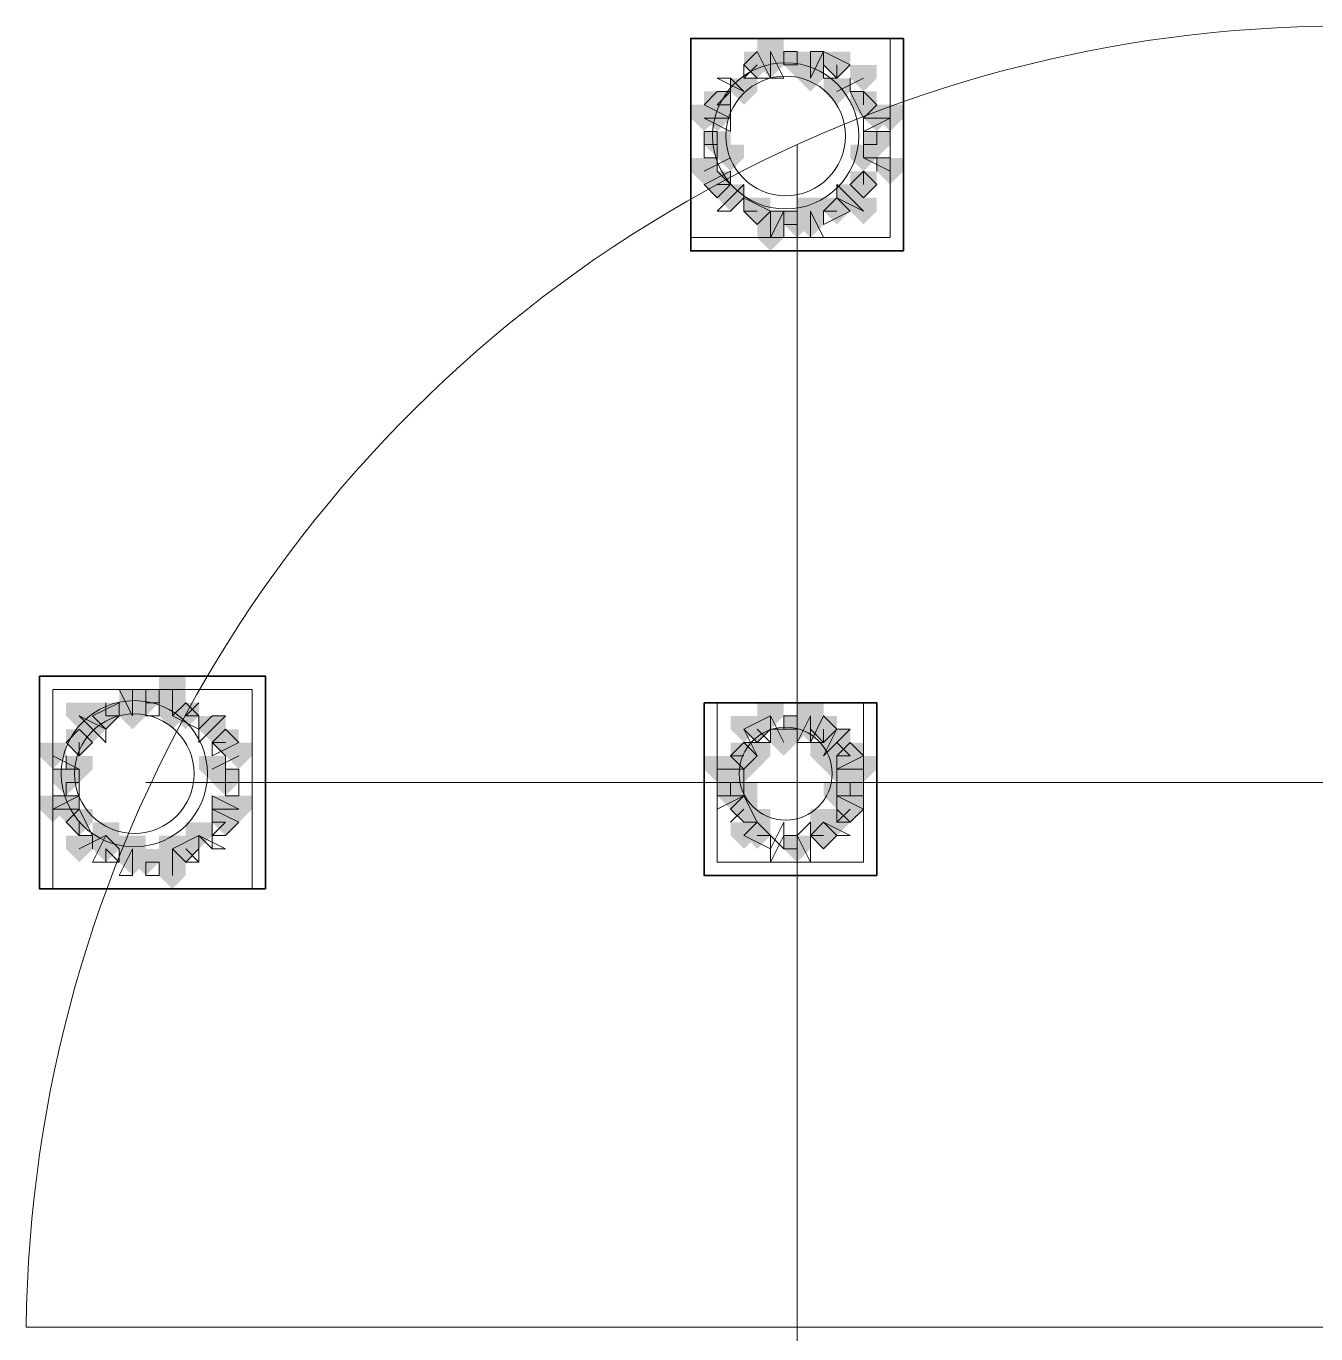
# Model space of a CAD drawing. Header units: millimetres. Extents: x 2315 to 4619, y 1334 to 1897.
# Drawn here: x 4082 to 4087.93, y 1541.67 to 1547.68 of the extents above; entities that cross this region are included whole.
import ezdxf

# ---------------------------------------------------------------- set-up
doc = ezdxf.new("R2010")
doc.units = ezdxf.units.MM
for name, color, linetype, true_color in [('PDF_10', 7, 'Continuous', 0x00b85c), ('PDF_AXIS', 7, 'Continuous', 0x00b85c), ('PDF_柱构件', 7, 'Continuous', 0x00b85c), ('PDF_转运站初步方案', 7, 'Continuous', 0x00b85c)]:
    doc.layers.add(name, color=color, linetype=linetype, true_color=true_color)
doc.layers.add('PDF_中心线层', color=1, linetype='Continuous')
doc.layers.add('PDF_粗实线层', color=7, linetype='Continuous')

msp = doc.modelspace()

# ---------------------------------------------------------------- hatches: boundary and pattern name
at = {"layer": 'PDF_10', "transparency": 33554559}
for points in [[(4085.3594, 1547.5601), (4085.2983, 1547.5601), (4085.2983, 1547.499), (4085.3594, 1547.4379), (4085.4204, 1547.499), (4085.4204, 1547.5601)], [(4085.3594, 1547.5601), (4085.2983, 1547.5601), (4085.2983, 1547.499), (4085.3594, 1547.4379), (4085.4204, 1547.499), (4085.4204, 1547.5601)], [(4085.5426, 1547.5601), (4085.4815, 1547.5601), (4085.4815, 1547.499), (4085.5426, 1547.4379), (4085.6037, 1547.499), (4085.6037, 1547.5601)], [(4085.5426, 1547.5601), (4085.4815, 1547.5601), (4085.4815, 1547.499), (4085.5426, 1547.4379), (4085.6037, 1547.499), (4085.6037, 1547.5601)], [(4085.7258, 1547.5601), (4085.6648, 1547.5601), (4085.6648, 1547.499), (4085.7258, 1547.4379), (4085.7869, 1547.499), (4085.7869, 1547.5601)], [(4085.7258, 1547.5601), (4085.6648, 1547.5601), (4085.6648, 1547.499), (4085.7258, 1547.4379), (4085.7869, 1547.499), (4085.7869, 1547.5601)], [(4085.1761, 1547.3768), (4085.115, 1547.3768), (4085.115, 1547.3157), (4085.1761, 1547.2547), (4085.2372, 1547.3157), (4085.2372, 1547.3768)], [(4085.1761, 1547.3768), (4085.115, 1547.3768), (4085.115, 1547.3157), (4085.1761, 1547.2547), (4085.2372, 1547.3157), (4085.2372, 1547.3768)], [(4085.848, 1547.3768), (4085.7869, 1547.3768), (4085.7869, 1547.3157), (4085.848, 1547.2547), (4085.9091, 1547.3157), (4085.9091, 1547.3768)], [(4085.848, 1547.3768), (4085.7869, 1547.3768), (4085.7869, 1547.3157), (4085.848, 1547.2547), (4085.9091, 1547.3157), (4085.9091, 1547.3768)], [(4085.848, 1547.3768), (4085.7869, 1547.3768), (4085.7869, 1547.3157), (4085.848, 1547.2547), (4085.9091, 1547.3157), (4085.9091, 1547.3768)], [(4085.1761, 1547.1936), (4085.115, 1547.1936), (4085.115, 1547.1325), (4085.1761, 1547.0714), (4085.2372, 1547.1325), (4085.2372, 1547.1936)], [(4085.1761, 1547.1936), (4085.115, 1547.1936), (4085.115, 1547.1325), (4085.1761, 1547.0714), (4085.2372, 1547.1325), (4085.2372, 1547.1936)], [(4085.9091, 1547.1936), (4085.848, 1547.1936), (4085.848, 1547.1325), (4085.9091, 1547.0714), (4085.9702, 1547.1325), (4085.9702, 1547.1936)], [(4085.9091, 1547.1936), (4085.848, 1547.1936), (4085.848, 1547.1325), (4085.9091, 1547.0714), (4085.9702, 1547.1325), (4085.9702, 1547.1936)], [(4085.1761, 1547.0103), (4085.115, 1547.0103), (4085.115, 1546.9493), (4085.1761, 1546.8882), (4085.2372, 1546.9493), (4085.2372, 1547.0103)], [(4085.1761, 1547.0103), (4085.115, 1547.0103), (4085.115, 1546.9493), (4085.1761, 1546.8882), (4085.2372, 1546.9493), (4085.2372, 1547.0103)], [(4085.848, 1547.0103), (4085.7869, 1547.0103), (4085.7869, 1546.9493), (4085.848, 1546.8882), (4085.9091, 1546.9493), (4085.9091, 1547.0103)], [(4085.848, 1547.0103), (4085.7869, 1547.0103), (4085.7869, 1546.9493), (4085.848, 1546.8882), (4085.9091, 1546.9493), (4085.9091, 1547.0103)], [(4085.848, 1547.0103), (4085.7869, 1547.0103), (4085.7869, 1546.9493), (4085.848, 1546.8882), (4085.9091, 1546.9493), (4085.9091, 1547.0103)], [(4085.3594, 1546.8882), (4085.2983, 1546.8882), (4085.2983, 1546.8271), (4085.3594, 1546.766), (4085.4204, 1546.8271), (4085.4204, 1546.8882)], [(4085.3594, 1546.8882), (4085.2983, 1546.8882), (4085.2983, 1546.8271), (4085.3594, 1546.766), (4085.4204, 1546.8271), (4085.4204, 1546.8882)], [(4085.7258, 1546.8882), (4085.6648, 1546.8882), (4085.6648, 1546.8271), (4085.7258, 1546.766), (4085.7869, 1546.8271), (4085.7869, 1546.8882)], [(4085.7258, 1546.8882), (4085.6648, 1546.8882), (4085.6648, 1546.8271), (4085.7258, 1546.766), (4085.7869, 1546.8271), (4085.7869, 1546.8882)], [(4085.7258, 1546.8882), (4085.6648, 1546.8882), (4085.6648, 1546.8271), (4085.7258, 1546.766), (4085.7869, 1546.8271), (4085.7869, 1546.8882)], [(4085.5426, 1546.8271), (4085.4815, 1546.8271), (4085.4815, 1546.766), (4085.5426, 1546.7049), (4085.6037, 1546.766), (4085.6037, 1546.8271)], [(4085.5426, 1546.8271), (4085.4815, 1546.8271), (4085.4815, 1546.766), (4085.5426, 1546.7049), (4085.6037, 1546.766), (4085.6037, 1546.8271)], [(4085.5426, 1546.8271), (4085.4815, 1546.8271), (4085.4815, 1546.766), (4085.5426, 1546.7049), (4085.6037, 1546.766), (4085.6037, 1546.8271)], [(4082.5496, 1544.6282), (4082.4885, 1544.6282), (4082.4885, 1544.5671), (4082.5496, 1544.506), (4082.6107, 1544.5671), (4082.6107, 1544.6282)], [(4082.5496, 1544.6282), (4082.4885, 1544.6282), (4082.4885, 1544.5671), (4082.5496, 1544.506), (4082.6107, 1544.5671), (4082.6107, 1544.6282)], [(4082.5496, 1544.6282), (4082.4885, 1544.6282), (4082.4885, 1544.5671), (4082.5496, 1544.506), (4082.6107, 1544.5671), (4082.6107, 1544.6282)], [(4082.3664, 1544.5671), (4082.3053, 1544.5671), (4082.3053, 1544.506), (4082.3664, 1544.4449), (4082.4275, 1544.506), (4082.4275, 1544.5671)], [(4082.3664, 1544.5671), (4082.3053, 1544.5671), (4082.3053, 1544.506), (4082.3664, 1544.4449), (4082.4275, 1544.506), (4082.4275, 1544.5671)], [(4082.7329, 1544.5671), (4082.6718, 1544.5671), (4082.6718, 1544.506), (4082.7329, 1544.4449), (4082.7939, 1544.506), (4082.7939, 1544.5671)], [(4082.7329, 1544.5671), (4082.6718, 1544.5671), (4082.6718, 1544.506), (4082.7329, 1544.4449), (4082.7939, 1544.506), (4082.7939, 1544.5671)], [(4085.3594, 1544.506), (4085.2983, 1544.506), (4085.2983, 1544.4449), (4085.3594, 1544.3839), (4085.4204, 1544.4449), (4085.4204, 1544.506)], [(4085.3594, 1544.506), (4085.2983, 1544.506), (4085.2983, 1544.4449), (4085.3594, 1544.3839), (4085.4204, 1544.4449), (4085.4204, 1544.506)], [(4085.5426, 1544.506), (4085.4815, 1544.506), (4085.4815, 1544.4449), (4085.5426, 1544.3839), (4085.6037, 1544.4449), (4085.6037, 1544.506)], [(4085.5426, 1544.506), (4085.4815, 1544.506), (4085.4815, 1544.4449), (4085.5426, 1544.3839), (4085.6037, 1544.4449), (4085.6037, 1544.506)], [(4085.6648, 1544.506), (4085.6037, 1544.506), (4085.6037, 1544.4449), (4085.6648, 1544.3839), (4085.7258, 1544.4449), (4085.7258, 1544.506)], [(4085.6648, 1544.506), (4085.6037, 1544.506), (4085.6037, 1544.4449), (4085.6648, 1544.3839), (4085.7258, 1544.4449), (4085.7258, 1544.506)], [(4082.2442, 1544.4449), (4082.1831, 1544.4449), (4082.1831, 1544.3839), (4082.2442, 1544.3228), (4082.3053, 1544.3839), (4082.3053, 1544.4449)], [(4082.2442, 1544.4449), (4082.1831, 1544.4449), (4082.1831, 1544.3839), (4082.2442, 1544.3228), (4082.3053, 1544.3839), (4082.3053, 1544.4449)], [(4082.2442, 1544.4449), (4082.1831, 1544.4449), (4082.1831, 1544.3839), (4082.2442, 1544.3228), (4082.3053, 1544.3839), (4082.3053, 1544.4449)], [(4082.9161, 1544.4449), (4082.855, 1544.4449), (4082.855, 1544.3839), (4082.9161, 1544.3228), (4082.9772, 1544.3839), (4082.9772, 1544.4449)], [(4082.9161, 1544.4449), (4082.855, 1544.4449), (4082.855, 1544.3839), (4082.9161, 1544.3228), (4082.9772, 1544.3839), (4082.9772, 1544.4449)], [(4085.2983, 1544.3839), (4085.2372, 1544.3839), (4085.2372, 1544.3228), (4085.2983, 1544.2617), (4085.3594, 1544.3228), (4085.3594, 1544.3839)], [(4085.2983, 1544.3839), (4085.2372, 1544.3839), (4085.2372, 1544.3228), (4085.2983, 1544.2617), (4085.3594, 1544.3228), (4085.3594, 1544.3839)], [(4085.7869, 1544.3839), (4085.7258, 1544.3839), (4085.7258, 1544.3228), (4085.7869, 1544.2617), (4085.848, 1544.3228), (4085.848, 1544.3839)], [(4085.7869, 1544.3839), (4085.7258, 1544.3839), (4085.7258, 1544.3228), (4085.7869, 1544.2617), (4085.848, 1544.3228), (4085.848, 1544.3839)], [(4082.1831, 1544.2617), (4082.1221, 1544.2617), (4082.1221, 1544.2006), (4082.1831, 1544.1395), (4082.2442, 1544.2006), (4082.2442, 1544.2617)], [(4082.1831, 1544.2617), (4082.1221, 1544.2617), (4082.1221, 1544.2006), (4082.1831, 1544.1395), (4082.2442, 1544.2006), (4082.2442, 1544.2617)], [(4082.9161, 1544.2617), (4082.855, 1544.2617), (4082.855, 1544.2006), (4082.9161, 1544.1395), (4082.9772, 1544.2006), (4082.9772, 1544.2617)], [(4082.9161, 1544.2617), (4082.855, 1544.2617), (4082.855, 1544.2006), (4082.9161, 1544.1395), (4082.9772, 1544.2006), (4082.9772, 1544.2617)], [(4085.2372, 1544.2617), (4085.1761, 1544.2617), (4085.1761, 1544.2006), (4085.2372, 1544.1395), (4085.2983, 1544.2006), (4085.2983, 1544.2617)], [(4085.2372, 1544.2617), (4085.1761, 1544.2617), (4085.1761, 1544.2006), (4085.2372, 1544.1395), (4085.2983, 1544.2006), (4085.2983, 1544.2617)], [(4085.7869, 1544.2617), (4085.7258, 1544.2617), (4085.7258, 1544.2006), (4085.7869, 1544.1395), (4085.848, 1544.2006), (4085.848, 1544.2617)], [(4085.7869, 1544.2617), (4085.7258, 1544.2617), (4085.7258, 1544.2006), (4085.7869, 1544.1395), (4085.848, 1544.2006), (4085.848, 1544.2617)], [(4085.2983, 1544.1395), (4085.2372, 1544.1395), (4085.2372, 1544.0784), (4085.2983, 1544.0174), (4085.3594, 1544.0784), (4085.3594, 1544.1395)], [(4085.2983, 1544.1395), (4085.2372, 1544.1395), (4085.2372, 1544.0784), (4085.2983, 1544.0174), (4085.3594, 1544.0784), (4085.3594, 1544.1395)], [(4085.7869, 1544.1395), (4085.7258, 1544.1395), (4085.7258, 1544.0784), (4085.7869, 1544.0174), (4085.848, 1544.0784), (4085.848, 1544.1395)], [(4085.7869, 1544.1395), (4085.7258, 1544.1395), (4085.7258, 1544.0784), (4085.7869, 1544.0174), (4085.848, 1544.0784), (4085.848, 1544.1395)], [(4082.2442, 1544.0784), (4082.1831, 1544.0784), (4082.1831, 1544.0174), (4082.2442, 1543.9563), (4082.3053, 1544.0174), (4082.3053, 1544.0784)], [(4082.2442, 1544.0784), (4082.1831, 1544.0784), (4082.1831, 1544.0174), (4082.2442, 1543.9563), (4082.3053, 1544.0174), (4082.3053, 1544.0784)], [(4082.2442, 1544.0784), (4082.1831, 1544.0784), (4082.1831, 1544.0174), (4082.2442, 1543.9563), (4082.3053, 1544.0174), (4082.3053, 1544.0784)], [(4082.9161, 1544.0784), (4082.855, 1544.0784), (4082.855, 1544.0174), (4082.9161, 1543.9563), (4082.9772, 1544.0174), (4082.9772, 1544.0784)], [(4082.9161, 1544.0784), (4082.855, 1544.0784), (4082.855, 1544.0174), (4082.9161, 1543.9563), (4082.9772, 1544.0174), (4082.9772, 1544.0784)], [(4085.3594, 1544.0174), (4085.2983, 1544.0174), (4085.2983, 1543.9563), (4085.3594, 1543.8952), (4085.4204, 1543.9563), (4085.4204, 1544.0174)], [(4085.3594, 1544.0174), (4085.2983, 1544.0174), (4085.2983, 1543.9563), (4085.3594, 1543.8952), (4085.4204, 1543.9563), (4085.4204, 1544.0174)], [(4085.6648, 1544.0174), (4085.6037, 1544.0174), (4085.6037, 1543.9563), (4085.6648, 1543.8952), (4085.7258, 1543.9563), (4085.7258, 1544.0174)], [(4085.6648, 1544.0174), (4085.6037, 1544.0174), (4085.6037, 1543.9563), (4085.6648, 1543.8952), (4085.7258, 1543.9563), (4085.7258, 1544.0174)], [(4085.6648, 1544.0174), (4085.6037, 1544.0174), (4085.6037, 1543.9563), (4085.6648, 1543.8952), (4085.7258, 1543.9563), (4085.7258, 1544.0174)], [(4082.3664, 1543.9563), (4082.3053, 1543.9563), (4082.3053, 1543.8952), (4082.3664, 1543.8341), (4082.4275, 1543.8952), (4082.4275, 1543.9563)], [(4082.3664, 1543.9563), (4082.3053, 1543.9563), (4082.3053, 1543.8952), (4082.3664, 1543.8341), (4082.4275, 1543.8952), (4082.4275, 1543.9563)], [(4082.7329, 1543.9563), (4082.6718, 1543.9563), (4082.6718, 1543.8952), (4082.7329, 1543.8341), (4082.7939, 1543.8952), (4082.7939, 1543.9563)], [(4082.7329, 1543.9563), (4082.6718, 1543.9563), (4082.6718, 1543.8952), (4082.7329, 1543.8341), (4082.7939, 1543.8952), (4082.7939, 1543.9563)], [(4085.5426, 1543.9563), (4085.4815, 1543.9563), (4085.4815, 1543.8952), (4085.5426, 1543.8341), (4085.6037, 1543.8952), (4085.6037, 1543.9563)], [(4085.5426, 1543.9563), (4085.4815, 1543.9563), (4085.4815, 1543.8952), (4085.5426, 1543.8341), (4085.6037, 1543.8952), (4085.6037, 1543.9563)], [(4082.5496, 1543.8952), (4082.4885, 1543.8952), (4082.4885, 1543.8341), (4082.5496, 1543.773), (4082.6107, 1543.8341), (4082.6107, 1543.8952)], [(4082.5496, 1543.8952), (4082.4885, 1543.8952), (4082.4885, 1543.8341), (4082.5496, 1543.773), (4082.6107, 1543.8341), (4082.6107, 1543.8952)]]:
    msp.add_hatch(color=256, dxfattribs=at).paths.add_polyline_path(points)
at = {"layer": 'PDF_柱构件', "transparency": 33554559}
for points in [[(4085.4204, 1547.6211), (4085.3594, 1547.6211), (4085.3594, 1547.5601), (4085.4204, 1547.499), (4085.4815, 1547.5601), (4085.4815, 1547.6211)], [(4085.4204, 1547.5601), (4085.3594, 1547.5601), (4085.3594, 1547.499), (4085.4204, 1547.4379), (4085.4815, 1547.499), (4085.4815, 1547.5601)], [(4085.6037, 1547.5601), (4085.5426, 1547.5601), (4085.5426, 1547.499), (4085.6037, 1547.4379), (4085.6648, 1547.499), (4085.6648, 1547.5601)], [(4085.6037, 1547.499), (4085.5426, 1547.499), (4085.5426, 1547.4379), (4085.6037, 1547.3768), (4085.6648, 1547.4379), (4085.6648, 1547.499)], [(4085.848, 1547.499), (4085.7869, 1547.499), (4085.7869, 1547.4379), (4085.848, 1547.3768), (4085.9091, 1547.4379), (4085.9091, 1547.499)], [(4085.2983, 1547.4379), (4085.2372, 1547.4379), (4085.2372, 1547.3768), (4085.2983, 1547.3157), (4085.3594, 1547.3768), (4085.3594, 1547.4379)], [(4085.7258, 1547.4379), (4085.6648, 1547.4379), (4085.6648, 1547.3768), (4085.7258, 1547.3157), (4085.7869, 1547.3768), (4085.7869, 1547.4379)], [(4085.115, 1547.3157), (4085.054, 1547.3157), (4085.054, 1547.2547), (4085.115, 1547.1936), (4085.1761, 1547.2547), (4085.1761, 1547.3157)], [(4085.1761, 1547.3157), (4085.115, 1547.3157), (4085.115, 1547.2547), (4085.1761, 1547.1936), (4085.2372, 1547.2547), (4085.2372, 1547.3157)], [(4085.9091, 1547.3157), (4085.848, 1547.3157), (4085.848, 1547.2547), (4085.9091, 1547.1936), (4085.9702, 1547.2547), (4085.9702, 1547.3157)], [(4085.9702, 1547.3157), (4085.9091, 1547.3157), (4085.9091, 1547.2547), (4085.9702, 1547.1936), (4086.0312, 1547.2547), (4086.0312, 1547.3157)], [(4085.2372, 1547.1325), (4085.1761, 1547.1325), (4085.1761, 1547.0714), (4085.2372, 1547.0103), (4085.2983, 1547.0714), (4085.2983, 1547.1325)], [(4085.848, 1547.1325), (4085.7869, 1547.1325), (4085.7869, 1547.0714), (4085.848, 1547.0103), (4085.9091, 1547.0714), (4085.9091, 1547.1325)], [(4085.115, 1547.0714), (4085.054, 1547.0714), (4085.054, 1547.0103), (4085.115, 1546.9493), (4085.1761, 1547.0103), (4085.1761, 1547.0714)], [(4085.9702, 1547.0714), (4085.9091, 1547.0714), (4085.9091, 1547.0103), (4085.9702, 1546.9493), (4086.0312, 1547.0103), (4086.0312, 1547.0714)], [(4085.2372, 1546.9493), (4085.1761, 1546.9493), (4085.1761, 1546.8882), (4085.2372, 1546.8271), (4085.2983, 1546.8882), (4085.2983, 1546.9493)], [(4085.7869, 1546.9493), (4085.7258, 1546.9493), (4085.7258, 1546.8882), (4085.7869, 1546.8271), (4085.848, 1546.8882), (4085.848, 1546.9493)], [(4085.6037, 1546.8882), (4085.5426, 1546.8882), (4085.5426, 1546.8271), (4085.6037, 1546.766), (4085.6648, 1546.8271), (4085.6648, 1546.8882)], [(4085.848, 1546.8882), (4085.7869, 1546.8882), (4085.7869, 1546.8271), (4085.848, 1546.766), (4085.9091, 1546.8271), (4085.9091, 1546.8882)], [(4085.4204, 1546.8271), (4085.3594, 1546.8271), (4085.3594, 1546.766), (4085.4204, 1546.7049), (4085.4815, 1546.766), (4085.4815, 1546.8271)], [(4085.6037, 1546.8271), (4085.5426, 1546.8271), (4085.5426, 1546.766), (4085.6037, 1546.7049), (4085.6648, 1546.766), (4085.6648, 1546.8271)], [(4085.4204, 1546.766), (4085.3594, 1546.766), (4085.3594, 1546.7049), (4085.4204, 1546.6439), (4085.4815, 1546.7049), (4085.4815, 1546.766)], [(4082.6718, 1544.6893), (4082.6107, 1544.6893), (4082.6107, 1544.6282), (4082.6718, 1544.5671), (4082.7329, 1544.6282), (4082.7329, 1544.6893)], [(4082.4885, 1544.6282), (4082.4275, 1544.6282), (4082.4275, 1544.5671), (4082.4885, 1544.506), (4082.5496, 1544.5671), (4082.5496, 1544.6282)], [(4082.6718, 1544.6282), (4082.6107, 1544.6282), (4082.6107, 1544.5671), (4082.6718, 1544.506), (4082.7329, 1544.5671), (4082.7329, 1544.6282)], [(4082.2442, 1544.5671), (4082.1831, 1544.5671), (4082.1831, 1544.506), (4082.2442, 1544.4449), (4082.3053, 1544.506), (4082.3053, 1544.5671)], [(4082.4885, 1544.5671), (4082.4275, 1544.5671), (4082.4275, 1544.506), (4082.4885, 1544.4449), (4082.5496, 1544.506), (4082.5496, 1544.5671)], [(4082.6718, 1544.5671), (4082.6107, 1544.5671), (4082.6107, 1544.506), (4082.6718, 1544.4449), (4082.7329, 1544.506), (4082.7329, 1544.5671)], [(4085.4204, 1544.5671), (4085.3594, 1544.5671), (4085.3594, 1544.506), (4085.4204, 1544.4449), (4085.4815, 1544.506), (4085.4815, 1544.5671)], [(4085.6037, 1544.5671), (4085.5426, 1544.5671), (4085.5426, 1544.506), (4085.6037, 1544.4449), (4085.6648, 1544.506), (4085.6648, 1544.5671)], [(4082.3053, 1544.506), (4082.2442, 1544.506), (4082.2442, 1544.4449), (4082.3053, 1544.3839), (4082.3664, 1544.4449), (4082.3664, 1544.506)], [(4082.855, 1544.506), (4082.7939, 1544.506), (4082.7939, 1544.4449), (4082.855, 1544.3839), (4082.9161, 1544.4449), (4082.9161, 1544.506)], [(4085.2983, 1544.506), (4085.2372, 1544.506), (4085.2372, 1544.4449), (4085.2983, 1544.3839), (4085.3594, 1544.4449), (4085.3594, 1544.506)], [(4085.6037, 1544.506), (4085.5426, 1544.506), (4085.5426, 1544.4449), (4085.6037, 1544.3839), (4085.6648, 1544.4449), (4085.6648, 1544.506)], [(4085.4815, 1544.4449), (4085.4204, 1544.4449), (4085.4204, 1544.3839), (4085.4815, 1544.3228), (4085.5426, 1544.3839), (4085.5426, 1544.4449)], [(4085.7258, 1544.4449), (4085.6648, 1544.4449), (4085.6648, 1544.3839), (4085.7258, 1544.3228), (4085.7869, 1544.3839), (4085.7869, 1544.4449)], [(4082.1221, 1544.3839), (4082.061, 1544.3839), (4082.061, 1544.3228), (4082.1221, 1544.2617), (4082.1831, 1544.3228), (4082.1831, 1544.3839)], [(4082.9772, 1544.3839), (4082.9161, 1544.3839), (4082.9161, 1544.3228), (4082.9772, 1544.2617), (4083.0383, 1544.3228), (4083.0383, 1544.3839)], [(4085.3594, 1544.3839), (4085.2983, 1544.3839), (4085.2983, 1544.3228), (4085.3594, 1544.2617), (4085.4204, 1544.3228), (4085.4204, 1544.3839)], [(4085.6648, 1544.3839), (4085.6037, 1544.3839), (4085.6037, 1544.3228), (4085.6648, 1544.2617), (4085.7258, 1544.3228), (4085.7258, 1544.3839)], [(4082.2442, 1544.3228), (4082.1831, 1544.3228), (4082.1831, 1544.2617), (4082.2442, 1544.2006), (4082.3053, 1544.2617), (4082.3053, 1544.3228)], [(4082.855, 1544.3228), (4082.7939, 1544.3228), (4082.7939, 1544.2617), (4082.855, 1544.2006), (4082.9161, 1544.2617), (4082.9161, 1544.3228)], [(4085.1761, 1544.3228), (4085.115, 1544.3228), (4085.115, 1544.2617), (4085.1761, 1544.2006), (4085.2372, 1544.2617), (4085.2372, 1544.3228)], [(4085.2372, 1544.3228), (4085.1761, 1544.3228), (4085.1761, 1544.2617), (4085.2372, 1544.2006), (4085.2983, 1544.2617), (4085.2983, 1544.3228)], [(4085.2983, 1544.3228), (4085.2372, 1544.3228), (4085.2372, 1544.2617), (4085.2983, 1544.2006), (4085.3594, 1544.2617), (4085.3594, 1544.3228)], [(4085.7258, 1544.3228), (4085.6648, 1544.3228), (4085.6648, 1544.2617), (4085.7258, 1544.2006), (4085.7869, 1544.2617), (4085.7869, 1544.3228)], [(4085.7869, 1544.3228), (4085.7258, 1544.3228), (4085.7258, 1544.2617), (4085.7869, 1544.2006), (4085.848, 1544.2617), (4085.848, 1544.3228)], [(4085.848, 1544.3228), (4085.7869, 1544.3228), (4085.7869, 1544.2617), (4085.848, 1544.2006), (4085.9091, 1544.2617), (4085.9091, 1544.3228)], [(4085.2372, 1544.2006), (4085.1761, 1544.2006), (4085.1761, 1544.1395), (4085.2372, 1544.0784), (4085.2983, 1544.1395), (4085.2983, 1544.2006)], [(4085.2983, 1544.2006), (4085.2372, 1544.2006), (4085.2372, 1544.1395), (4085.2983, 1544.0784), (4085.3594, 1544.1395), (4085.3594, 1544.2006)], [(4085.7258, 1544.2006), (4085.6648, 1544.2006), (4085.6648, 1544.1395), (4085.7258, 1544.0784), (4085.7869, 1544.1395), (4085.7869, 1544.2006)], [(4085.7869, 1544.2006), (4085.7258, 1544.2006), (4085.7258, 1544.1395), (4085.7869, 1544.0784), (4085.848, 1544.1395), (4085.848, 1544.2006)], [(4082.1221, 1544.1395), (4082.061, 1544.1395), (4082.061, 1544.0784), (4082.1221, 1544.0174), (4082.1831, 1544.0784), (4082.1831, 1544.1395)], [(4082.1831, 1544.1395), (4082.1221, 1544.1395), (4082.1221, 1544.0784), (4082.1831, 1544.0174), (4082.2442, 1544.0784), (4082.2442, 1544.1395)], [(4082.9161, 1544.1395), (4082.855, 1544.1395), (4082.855, 1544.0784), (4082.9161, 1544.0174), (4082.9772, 1544.0784), (4082.9772, 1544.1395)], [(4082.9772, 1544.1395), (4082.9161, 1544.1395), (4082.9161, 1544.0784), (4082.9772, 1544.0174), (4083.0383, 1544.0784), (4083.0383, 1544.1395)], [(4085.3594, 1544.0784), (4085.2983, 1544.0784), (4085.2983, 1544.0174), (4085.3594, 1543.9563), (4085.4204, 1544.0174), (4085.4204, 1544.0784)], [(4085.6648, 1544.0784), (4085.6037, 1544.0784), (4085.6037, 1544.0174), (4085.6648, 1543.9563), (4085.7258, 1544.0174), (4085.7258, 1544.0784)], [(4085.7258, 1544.0784), (4085.6648, 1544.0784), (4085.6648, 1544.0174), (4085.7258, 1543.9563), (4085.7869, 1544.0174), (4085.7869, 1544.0784)], [(4082.3664, 1544.0174), (4082.3053, 1544.0174), (4082.3053, 1543.9563), (4082.3664, 1543.8952), (4082.4275, 1543.9563), (4082.4275, 1544.0174)], [(4082.7939, 1544.0174), (4082.7329, 1544.0174), (4082.7329, 1543.9563), (4082.7939, 1543.8952), (4082.855, 1543.9563), (4082.855, 1544.0174)], [(4085.2983, 1544.0174), (4085.2372, 1544.0174), (4085.2372, 1543.9563), (4085.2983, 1543.8952), (4085.3594, 1543.9563), (4085.3594, 1544.0174)], [(4082.2442, 1543.9563), (4082.1831, 1543.9563), (4082.1831, 1543.8952), (4082.2442, 1543.8341), (4082.3053, 1543.8952), (4082.3053, 1543.9563)], [(4082.4885, 1543.9563), (4082.4275, 1543.9563), (4082.4275, 1543.8952), (4082.4885, 1543.8341), (4082.5496, 1543.8952), (4082.5496, 1543.9563)], [(4082.6718, 1543.9563), (4082.6107, 1543.9563), (4082.6107, 1543.8952), (4082.6718, 1543.8341), (4082.7329, 1543.8952), (4082.7329, 1543.9563)], [(4082.4885, 1543.8952), (4082.4275, 1543.8952), (4082.4275, 1543.8341), (4082.4885, 1543.773), (4082.5496, 1543.8341), (4082.5496, 1543.8952)], [(4082.6718, 1543.8952), (4082.6107, 1543.8952), (4082.6107, 1543.8341), (4082.6718, 1543.773), (4082.7329, 1543.8341), (4082.7329, 1543.8952)], [(4082.6718, 1543.8341), (4082.6107, 1543.8341), (4082.6107, 1543.773), (4082.6718, 1543.712), (4082.7329, 1543.773), (4082.7329, 1543.8341)]]:
    msp.add_hatch(color=256, dxfattribs=at).paths.add_polyline_path(points)
at = {"layer": 'PDF_转运站初步方案', "transparency": 33554559}
for points in [[(4085.3594, 1547.5601), (4085.2983, 1547.5601), (4085.2983, 1547.499), (4085.3594, 1547.4379), (4085.4204, 1547.499), (4085.4204, 1547.5601)], [(4085.3594, 1547.5601), (4085.2983, 1547.5601), (4085.2983, 1547.499), (4085.3594, 1547.4379), (4085.4204, 1547.499), (4085.4204, 1547.5601)], [(4085.5426, 1547.5601), (4085.4815, 1547.5601), (4085.4815, 1547.499), (4085.5426, 1547.4379), (4085.6037, 1547.499), (4085.6037, 1547.5601)], [(4085.5426, 1547.5601), (4085.4815, 1547.5601), (4085.4815, 1547.499), (4085.5426, 1547.4379), (4085.6037, 1547.499), (4085.6037, 1547.5601)], [(4085.7258, 1547.5601), (4085.6648, 1547.5601), (4085.6648, 1547.499), (4085.7258, 1547.4379), (4085.7869, 1547.499), (4085.7869, 1547.5601)], [(4085.7258, 1547.5601), (4085.6648, 1547.5601), (4085.6648, 1547.499), (4085.7258, 1547.4379), (4085.7869, 1547.499), (4085.7869, 1547.5601)], [(4085.1761, 1547.3768), (4085.115, 1547.3768), (4085.115, 1547.3157), (4085.1761, 1547.2547), (4085.2372, 1547.3157), (4085.2372, 1547.3768)], [(4085.1761, 1547.3768), (4085.115, 1547.3768), (4085.115, 1547.3157), (4085.1761, 1547.2547), (4085.2372, 1547.3157), (4085.2372, 1547.3768)], [(4085.848, 1547.3768), (4085.7869, 1547.3768), (4085.7869, 1547.3157), (4085.848, 1547.2547), (4085.9091, 1547.3157), (4085.9091, 1547.3768)], [(4085.848, 1547.3768), (4085.7869, 1547.3768), (4085.7869, 1547.3157), (4085.848, 1547.2547), (4085.9091, 1547.3157), (4085.9091, 1547.3768)], [(4085.1761, 1547.1936), (4085.115, 1547.1936), (4085.115, 1547.1325), (4085.1761, 1547.0714), (4085.2372, 1547.1325), (4085.2372, 1547.1936)], [(4085.1761, 1547.1936), (4085.115, 1547.1936), (4085.115, 1547.1325), (4085.1761, 1547.0714), (4085.2372, 1547.1325), (4085.2372, 1547.1936)], [(4085.9091, 1547.1936), (4085.848, 1547.1936), (4085.848, 1547.1325), (4085.9091, 1547.0714), (4085.9702, 1547.1325), (4085.9702, 1547.1936)], [(4085.9091, 1547.1936), (4085.848, 1547.1936), (4085.848, 1547.1325), (4085.9091, 1547.0714), (4085.9702, 1547.1325), (4085.9702, 1547.1936)], [(4085.1761, 1547.0103), (4085.115, 1547.0103), (4085.115, 1546.9493), (4085.1761, 1546.8882), (4085.2372, 1546.9493), (4085.2372, 1547.0103)], [(4085.1761, 1547.0103), (4085.115, 1547.0103), (4085.115, 1546.9493), (4085.1761, 1546.8882), (4085.2372, 1546.9493), (4085.2372, 1547.0103)], [(4085.848, 1547.0103), (4085.7869, 1547.0103), (4085.7869, 1546.9493), (4085.848, 1546.8882), (4085.9091, 1546.9493), (4085.9091, 1547.0103)], [(4085.848, 1547.0103), (4085.7869, 1547.0103), (4085.7869, 1546.9493), (4085.848, 1546.8882), (4085.9091, 1546.9493), (4085.9091, 1547.0103)], [(4085.3594, 1546.8882), (4085.2983, 1546.8882), (4085.2983, 1546.8271), (4085.3594, 1546.766), (4085.4204, 1546.8271), (4085.4204, 1546.8882)], [(4085.3594, 1546.8882), (4085.2983, 1546.8882), (4085.2983, 1546.8271), (4085.3594, 1546.766), (4085.4204, 1546.8271), (4085.4204, 1546.8882)], [(4085.7258, 1546.8882), (4085.6648, 1546.8882), (4085.6648, 1546.8271), (4085.7258, 1546.766), (4085.7869, 1546.8271), (4085.7869, 1546.8882)], [(4085.7258, 1546.8882), (4085.6648, 1546.8882), (4085.6648, 1546.8271), (4085.7258, 1546.766), (4085.7869, 1546.8271), (4085.7869, 1546.8882)], [(4085.5426, 1546.8271), (4085.4815, 1546.8271), (4085.4815, 1546.766), (4085.5426, 1546.7049), (4085.6037, 1546.766), (4085.6037, 1546.8271)], [(4085.5426, 1546.8271), (4085.4815, 1546.8271), (4085.4815, 1546.766), (4085.5426, 1546.7049), (4085.6037, 1546.766), (4085.6037, 1546.8271)], [(4082.5496, 1544.6282), (4082.4885, 1544.6282), (4082.4885, 1544.5671), (4082.5496, 1544.506), (4082.6107, 1544.5671), (4082.6107, 1544.6282)], [(4082.5496, 1544.6282), (4082.4885, 1544.6282), (4082.4885, 1544.5671), (4082.5496, 1544.506), (4082.6107, 1544.5671), (4082.6107, 1544.6282)], [(4082.3664, 1544.5671), (4082.3053, 1544.5671), (4082.3053, 1544.506), (4082.3664, 1544.4449), (4082.4275, 1544.506), (4082.4275, 1544.5671)], [(4082.3664, 1544.5671), (4082.3053, 1544.5671), (4082.3053, 1544.506), (4082.3664, 1544.4449), (4082.4275, 1544.506), (4082.4275, 1544.5671)], [(4082.7329, 1544.5671), (4082.6718, 1544.5671), (4082.6718, 1544.506), (4082.7329, 1544.4449), (4082.7939, 1544.506), (4082.7939, 1544.5671)], [(4082.7329, 1544.5671), (4082.6718, 1544.5671), (4082.6718, 1544.506), (4082.7329, 1544.4449), (4082.7939, 1544.506), (4082.7939, 1544.5671)], [(4085.3594, 1544.506), (4085.2983, 1544.506), (4085.2983, 1544.4449), (4085.3594, 1544.3839), (4085.4204, 1544.4449), (4085.4204, 1544.506)], [(4085.3594, 1544.506), (4085.2983, 1544.506), (4085.2983, 1544.4449), (4085.3594, 1544.3839), (4085.4204, 1544.4449), (4085.4204, 1544.506)], [(4085.5426, 1544.506), (4085.4815, 1544.506), (4085.4815, 1544.4449), (4085.5426, 1544.3839), (4085.6037, 1544.4449), (4085.6037, 1544.506)], [(4085.5426, 1544.506), (4085.4815, 1544.506), (4085.4815, 1544.4449), (4085.5426, 1544.3839), (4085.6037, 1544.4449), (4085.6037, 1544.506)], [(4085.6648, 1544.506), (4085.6037, 1544.506), (4085.6037, 1544.4449), (4085.6648, 1544.3839), (4085.7258, 1544.4449), (4085.7258, 1544.506)], [(4085.6648, 1544.506), (4085.6037, 1544.506), (4085.6037, 1544.4449), (4085.6648, 1544.3839), (4085.7258, 1544.4449), (4085.7258, 1544.506)], [(4082.2442, 1544.4449), (4082.1831, 1544.4449), (4082.1831, 1544.3839), (4082.2442, 1544.3228), (4082.3053, 1544.3839), (4082.3053, 1544.4449)], [(4082.2442, 1544.4449), (4082.1831, 1544.4449), (4082.1831, 1544.3839), (4082.2442, 1544.3228), (4082.3053, 1544.3839), (4082.3053, 1544.4449)], [(4082.9161, 1544.4449), (4082.855, 1544.4449), (4082.855, 1544.3839), (4082.9161, 1544.3228), (4082.9772, 1544.3839), (4082.9772, 1544.4449)], [(4082.9161, 1544.4449), (4082.855, 1544.4449), (4082.855, 1544.3839), (4082.9161, 1544.3228), (4082.9772, 1544.3839), (4082.9772, 1544.4449)], [(4085.2983, 1544.3839), (4085.2372, 1544.3839), (4085.2372, 1544.3228), (4085.2983, 1544.2617), (4085.3594, 1544.3228), (4085.3594, 1544.3839)], [(4085.2983, 1544.3839), (4085.2372, 1544.3839), (4085.2372, 1544.3228), (4085.2983, 1544.2617), (4085.3594, 1544.3228), (4085.3594, 1544.3839)], [(4085.7869, 1544.3839), (4085.7258, 1544.3839), (4085.7258, 1544.3228), (4085.7869, 1544.2617), (4085.848, 1544.3228), (4085.848, 1544.3839)], [(4085.7869, 1544.3839), (4085.7258, 1544.3839), (4085.7258, 1544.3228), (4085.7869, 1544.2617), (4085.848, 1544.3228), (4085.848, 1544.3839)], [(4082.1831, 1544.2617), (4082.1221, 1544.2617), (4082.1221, 1544.2006), (4082.1831, 1544.1395), (4082.2442, 1544.2006), (4082.2442, 1544.2617)], [(4082.1831, 1544.2617), (4082.1221, 1544.2617), (4082.1221, 1544.2006), (4082.1831, 1544.1395), (4082.2442, 1544.2006), (4082.2442, 1544.2617)], [(4082.9161, 1544.2617), (4082.855, 1544.2617), (4082.855, 1544.2006), (4082.9161, 1544.1395), (4082.9772, 1544.2006), (4082.9772, 1544.2617)], [(4082.9161, 1544.2617), (4082.855, 1544.2617), (4082.855, 1544.2006), (4082.9161, 1544.1395), (4082.9772, 1544.2006), (4082.9772, 1544.2617)], [(4085.2372, 1544.2617), (4085.1761, 1544.2617), (4085.1761, 1544.2006), (4085.2372, 1544.1395), (4085.2983, 1544.2006), (4085.2983, 1544.2617)], [(4085.2372, 1544.2617), (4085.1761, 1544.2617), (4085.1761, 1544.2006), (4085.2372, 1544.1395), (4085.2983, 1544.2006), (4085.2983, 1544.2617)], [(4085.7869, 1544.2617), (4085.7258, 1544.2617), (4085.7258, 1544.2006), (4085.7869, 1544.1395), (4085.848, 1544.2006), (4085.848, 1544.2617)], [(4085.7869, 1544.2617), (4085.7258, 1544.2617), (4085.7258, 1544.2006), (4085.7869, 1544.1395), (4085.848, 1544.2006), (4085.848, 1544.2617)], [(4085.2983, 1544.1395), (4085.2372, 1544.1395), (4085.2372, 1544.0784), (4085.2983, 1544.0174), (4085.3594, 1544.0784), (4085.3594, 1544.1395)], [(4085.2983, 1544.1395), (4085.2372, 1544.1395), (4085.2372, 1544.0784), (4085.2983, 1544.0174), (4085.3594, 1544.0784), (4085.3594, 1544.1395)], [(4085.7869, 1544.1395), (4085.7258, 1544.1395), (4085.7258, 1544.0784), (4085.7869, 1544.0174), (4085.848, 1544.0784), (4085.848, 1544.1395)], [(4085.7869, 1544.1395), (4085.7258, 1544.1395), (4085.7258, 1544.0784), (4085.7869, 1544.0174), (4085.848, 1544.0784), (4085.848, 1544.1395)], [(4082.2442, 1544.0784), (4082.1831, 1544.0784), (4082.1831, 1544.0174), (4082.2442, 1543.9563), (4082.3053, 1544.0174), (4082.3053, 1544.0784)], [(4082.2442, 1544.0784), (4082.1831, 1544.0784), (4082.1831, 1544.0174), (4082.2442, 1543.9563), (4082.3053, 1544.0174), (4082.3053, 1544.0784)], [(4082.9161, 1544.0784), (4082.855, 1544.0784), (4082.855, 1544.0174), (4082.9161, 1543.9563), (4082.9772, 1544.0174), (4082.9772, 1544.0784)], [(4082.9161, 1544.0784), (4082.855, 1544.0784), (4082.855, 1544.0174), (4082.9161, 1543.9563), (4082.9772, 1544.0174), (4082.9772, 1544.0784)], [(4085.3594, 1544.0174), (4085.2983, 1544.0174), (4085.2983, 1543.9563), (4085.3594, 1543.8952), (4085.4204, 1543.9563), (4085.4204, 1544.0174)], [(4085.3594, 1544.0174), (4085.2983, 1544.0174), (4085.2983, 1543.9563), (4085.3594, 1543.8952), (4085.4204, 1543.9563), (4085.4204, 1544.0174)], [(4085.6648, 1544.0174), (4085.6037, 1544.0174), (4085.6037, 1543.9563), (4085.6648, 1543.8952), (4085.7258, 1543.9563), (4085.7258, 1544.0174)], [(4085.6648, 1544.0174), (4085.6037, 1544.0174), (4085.6037, 1543.9563), (4085.6648, 1543.8952), (4085.7258, 1543.9563), (4085.7258, 1544.0174)], [(4082.3664, 1543.9563), (4082.3053, 1543.9563), (4082.3053, 1543.8952), (4082.3664, 1543.8341), (4082.4275, 1543.8952), (4082.4275, 1543.9563)], [(4082.3664, 1543.9563), (4082.3053, 1543.9563), (4082.3053, 1543.8952), (4082.3664, 1543.8341), (4082.4275, 1543.8952), (4082.4275, 1543.9563)], [(4082.7329, 1543.9563), (4082.6718, 1543.9563), (4082.6718, 1543.8952), (4082.7329, 1543.8341), (4082.7939, 1543.8952), (4082.7939, 1543.9563)], [(4082.7329, 1543.9563), (4082.6718, 1543.9563), (4082.6718, 1543.8952), (4082.7329, 1543.8341), (4082.7939, 1543.8952), (4082.7939, 1543.9563)], [(4085.5426, 1543.9563), (4085.4815, 1543.9563), (4085.4815, 1543.8952), (4085.5426, 1543.8341), (4085.6037, 1543.8952), (4085.6037, 1543.9563)], [(4085.5426, 1543.9563), (4085.4815, 1543.9563), (4085.4815, 1543.8952), (4085.5426, 1543.8341), (4085.6037, 1543.8952), (4085.6037, 1543.9563)], [(4082.5496, 1543.8952), (4082.4885, 1543.8952), (4082.4885, 1543.8341), (4082.5496, 1543.773), (4082.6107, 1543.8341), (4082.6107, 1543.8952)], [(4082.5496, 1543.8952), (4082.4885, 1543.8952), (4082.4885, 1543.8341), (4082.5496, 1543.773), (4082.6107, 1543.8341), (4082.6107, 1543.8952)]]:
    msp.add_hatch(color=256, dxfattribs=at).paths.add_polyline_path(points)

# ---------------------------------------------------------------- linework, layer by layer
at = {"layer": 'PDF_10', "lineweight": 18}
for points in [[(4085.5426, 1547.5601), (4085.5426, 1547.499), (4085.4815, 1547.499)], [(4085.3594, 1547.499), (4085.2983, 1547.4379)], [(4085.3594, 1547.4379), (4085.2983, 1547.499)], [(4085.7258, 1547.499), (4085.7258, 1547.4379), (4085.6648, 1547.499)], [(4085.2372, 1547.3768), (4085.1761, 1547.3157), (4085.2372, 1547.3157)], [(4085.848, 1547.3157), (4085.848, 1547.3768)], [(4085.1761, 1547.1936), (4085.1761, 1547.1325), (4085.115, 1547.1325)], [(4085.848, 1547.1325), (4085.9091, 1547.1325), (4085.9091, 1547.1936)], [(4085.1761, 1547.0103), (4085.2372, 1546.9493), (4085.1761, 1546.9493)], [(4085.848, 1546.9493), (4085.848, 1547.0103)], [(4085.2983, 1546.8271), (4085.3594, 1546.8271), (4085.2983, 1546.8271)], [(4085.6648, 1546.8271), (4085.7258, 1546.8271)], [(4085.4815, 1546.766), (4085.5426, 1546.766)], [(4082.3664, 1544.5671), (4082.3664, 1544.506), (4082.4275, 1544.506)], [(4082.5496, 1544.5671), (4082.6107, 1544.5671)], [(4082.7939, 1544.5671), (4082.7329, 1544.506), (4082.7939, 1544.506)], [(4085.4815, 1544.4449), (4085.5426, 1544.4449), (4085.5426, 1544.506)], [(4085.3594, 1544.3839), (4085.4204, 1544.4449)], [(4085.4204, 1544.3839), (4085.3594, 1544.4449)], [(4085.6037, 1544.4449), (4085.6648, 1544.3839), (4085.6648, 1544.4449)], [(4082.2442, 1544.3228), (4082.2442, 1544.3839)], [(4082.9161, 1544.3839), (4082.855, 1544.3839), (4082.9161, 1544.3228)], [(4085.2983, 1544.3228), (4085.2372, 1544.3228), (4085.2983, 1544.3839)], [(4085.7258, 1544.3839), (4085.7869, 1544.3228), (4085.7258, 1544.3228)], [(4082.1831, 1544.1395), (4082.1831, 1544.2006), (4082.2442, 1544.2006)], [(4082.9772, 1544.2006), (4082.9161, 1544.2006), (4082.9161, 1544.1395)], [(4085.2372, 1544.1395), (4085.2372, 1544.2006), (4085.2983, 1544.2006)], [(4085.848, 1544.2006), (4085.7869, 1544.2006), (4085.7869, 1544.1395)], [(4085.2983, 1544.0174), (4085.2372, 1544.0784)], [(4085.2983, 1544.0784), (4085.2372, 1544.0174)], [(4085.7869, 1544.0784), (4085.7258, 1544.0174)], [(4085.7258, 1544.0784), (4085.7869, 1544.0174)], [(4082.2442, 1543.9563), (4082.2442, 1544.0174)], [(4082.855, 1544.0174), (4082.9161, 1544.0174), (4082.855, 1543.9563)], [(4085.3594, 1543.9563), (4085.4204, 1543.9563), (4085.3594, 1543.9563)], [(4085.5426, 1543.9563), (4085.5426, 1543.8952), (4085.4815, 1543.8952)], [(4085.6648, 1543.9563), (4085.6037, 1543.9563)], [(4082.4275, 1543.8341), (4082.3664, 1543.8952), (4082.3664, 1543.8341)], [(4082.7939, 1543.8952), (4082.7329, 1543.8341)], [(4082.7329, 1543.8952), (4082.7939, 1543.8341)], [(4082.6107, 1543.8341), (4082.5496, 1543.8341), (4082.5496, 1543.773)]]:
    msp.add_lwpolyline(points, dxfattribs=at)
at = {"layer": 'PDF_AXIS', "lineweight": 18}
for points in [[(4085.9702, 1547.6211), (4085.9702, 1546.7049), (4085.054, 1546.7049), (4085.054, 1547.6211)], [(4082.1221, 1544.6282), (4082.1221, 1543.712), (4083.0383, 1543.712), (4083.0383, 1544.6282)], [(4085.1761, 1544.5671), (4085.1761, 1543.8341), (4085.848, 1543.8341), (4085.848, 1544.5671)]]:
    msp.add_lwpolyline(points, close=True, dxfattribs=at)
at = {"layer": 'PDF_中心线层', "color": 112, "lineweight": 18, "true_color": 0x00b85c}
for points in [[(4085.5426, 1547.1325), (4085.5426, 1536.2601)], [(4093.4831, 1544.2006), (4082.5496, 1544.2006)], [(4081.9999, 1541.6963), (4094.0329, 1541.6963), (4081.9999, 1541.6963)]]:
    msp.add_lwpolyline(points, dxfattribs=at)
msp.add_arc((4088.0519, 1541.6248), 6.0524, 60.41669, 179.3229, dxfattribs=at)
at = {"layer": 'PDF_柱构件', "lineweight": 18}
for points in [[(4085.4204, 1547.4379), (4085.2983, 1547.4379), (4085.2983, 1547.499), (4085.3594, 1547.5601)], [(4085.4204, 1547.5601), (4085.4815, 1547.4379), (4085.4204, 1547.4379)], [(4085.5426, 1547.499), (4085.4815, 1547.499), (4085.4815, 1547.5601), (4085.5426, 1547.5601)], [(4085.6648, 1547.5601), (4085.6037, 1547.4379), (4085.6037, 1547.5601)], [(4085.7258, 1547.4379), (4085.6648, 1547.4379), (4085.6648, 1547.5601), (4085.7869, 1547.499)], [(4085.848, 1547.4379), (4085.7258, 1547.3768)], [(4085.2372, 1547.3768), (4085.2372, 1547.2547), (4085.115, 1547.3157), (4085.1761, 1547.3768)], [(4085.848, 1547.2547), (4085.7869, 1547.3768), (4085.848, 1547.3768), (4085.9091, 1547.3157)], [(4085.115, 1547.2547), (4085.2372, 1547.2547), (4085.2372, 1547.1936)], [(4085.9702, 1547.2547), (4085.848, 1547.1936), (4085.848, 1547.2547)], [(4085.1761, 1547.1936), (4085.1761, 1547.0714), (4085.115, 1547.0714), (4085.115, 1547.1936)], [(4085.848, 1547.0714), (4085.848, 1547.1936), (4085.9702, 1547.1936), (4085.9702, 1547.0714)], [(4085.115, 1547.0103), (4085.2372, 1547.0714)], [(4085.9702, 1547.0103), (4085.848, 1547.0714)], [(4085.2372, 1547.0103), (4085.2372, 1546.9493), (4085.1761, 1546.8882), (4085.115, 1546.9493)], [(4085.7869, 1546.9493), (4085.848, 1547.0103), (4085.9091, 1546.9493), (4085.848, 1546.8882)], [(4085.1761, 1546.8271), (4085.2983, 1546.9493), (4085.2983, 1546.8882), (4085.2372, 1546.8271)], [(4085.848, 1546.8271), (4085.7258, 1546.8882), (4085.7258, 1546.9493)], [(4085.2983, 1546.8882), (4085.4204, 1546.8271), (4085.3594, 1546.766), (4085.2983, 1546.8271)], [(4085.6648, 1546.8271), (4085.7258, 1546.8882), (4085.7869, 1546.8271), (4085.6648, 1546.766)], [(4085.4204, 1546.7049), (4085.4204, 1546.8271), (4085.4815, 1546.8271)], [(4085.4815, 1546.8271), (4085.5426, 1546.8271), (4085.5426, 1546.7049), (4085.4815, 1546.7049)], [(4085.6037, 1546.7049), (4085.6037, 1546.8271), (4085.6648, 1546.7049)], [(4082.4275, 1544.6282), (4082.4885, 1544.506), (4082.4885, 1544.6282)], [(4082.5496, 1544.506), (4082.6107, 1544.506), (4082.6107, 1544.6282), (4082.5496, 1544.6282)], [(4082.6718, 1544.6282), (4082.6718, 1544.506)], [(4082.3664, 1544.4449), (4082.4275, 1544.506), (4082.4275, 1544.5671), (4082.3053, 1544.506)], [(4082.6718, 1544.506), (4082.7939, 1544.4449), (4082.7939, 1544.506), (4082.7329, 1544.5671)], [(4082.2442, 1544.506), (4082.3664, 1544.3839), (4082.3664, 1544.4449)], [(4082.855, 1544.506), (4082.7939, 1544.4449), (4082.7939, 1544.3839), (4082.9161, 1544.506)], [(4085.3594, 1544.3839), (4085.4204, 1544.3839), (4085.4204, 1544.506), (4085.2983, 1544.4449)], [(4085.4204, 1544.506), (4085.4815, 1544.3839)], [(4085.4815, 1544.4449), (4085.5426, 1544.4449), (4085.5426, 1544.506), (4085.4815, 1544.506)], [(4085.6037, 1544.506), (4085.5426, 1544.3839), (4085.6037, 1544.3839)], [(4085.6037, 1544.3839), (4085.6648, 1544.3839), (4085.7258, 1544.4449), (4085.6648, 1544.506)], [(4082.2442, 1544.3228), (4082.3053, 1544.3839), (4082.2442, 1544.4449), (4082.1831, 1544.3839)], [(4082.855, 1544.3839), (4082.855, 1544.3228), (4082.9772, 1544.3839), (4082.9161, 1544.4449)], [(4085.2983, 1544.4449), (4085.3594, 1544.3228)], [(4085.7258, 1544.4449), (4085.6648, 1544.3228), (4085.7869, 1544.4449)], [(4085.2983, 1544.2617), (4085.3594, 1544.3228), (4085.2983, 1544.3839), (4085.2372, 1544.3228)], [(4085.7258, 1544.3228), (4085.7258, 1544.2617), (4085.848, 1544.3228), (4085.7869, 1544.3839)], [(4082.1221, 1544.3228), (4082.2442, 1544.2617)], [(4082.9772, 1544.3228), (4082.855, 1544.2617)], [(4082.2442, 1544.1395), (4082.2442, 1544.2617), (4082.1221, 1544.2617), (4082.1221, 1544.1395)], [(4082.9161, 1544.2617), (4082.9161, 1544.1395), (4082.9772, 1544.1395), (4082.9772, 1544.2617)], [(4085.1761, 1544.2617), (4085.2983, 1544.2617)], [(4085.2983, 1544.1395), (4085.2983, 1544.2617), (4085.1761, 1544.2617), (4085.1761, 1544.1395)], [(4085.848, 1544.2617), (4085.7258, 1544.2617)], [(4085.7258, 1544.2617), (4085.7258, 1544.1395), (4085.848, 1544.1395), (4085.848, 1544.2617)], [(4082.1221, 1544.0784), (4082.2442, 1544.0784), (4082.2442, 1544.1395)], [(4082.9772, 1544.0784), (4082.855, 1544.1395), (4082.855, 1544.0784)], [(4085.1761, 1544.0784), (4085.2983, 1544.1395), (4085.1761, 1544.1395)], [(4085.3594, 1544.0174), (4085.2983, 1544.1395), (4085.2372, 1544.0784), (4085.2983, 1544.0174)], [(4085.848, 1544.1395), (4085.7258, 1544.1395), (4085.848, 1544.0784)], [(4085.7258, 1544.1395), (4085.7258, 1544.0174), (4085.7869, 1544.0174), (4085.848, 1544.0784)], [(4082.3053, 1543.9563), (4082.2442, 1544.0784), (4082.1831, 1544.0174), (4082.2442, 1543.9563)], [(4082.855, 1544.0784), (4082.855, 1543.9563), (4082.9161, 1543.9563), (4082.9772, 1544.0174)], [(4085.2983, 1543.9563), (4085.3594, 1544.0174)], [(4085.4204, 1543.9563), (4085.3594, 1544.0174), (4085.2983, 1543.9563), (4085.4204, 1543.8952)], [(4085.4204, 1543.8341), (4085.4815, 1543.9563), (4085.4815, 1544.0174), (4085.4204, 1543.8952)], [(4085.6648, 1544.0174), (4085.6037, 1543.9563), (4085.6648, 1543.8952), (4085.7258, 1543.9563)], [(4085.7869, 1543.9563), (4085.6648, 1544.0174), (4085.7258, 1543.9563)], [(4082.2442, 1543.8952), (4082.3664, 1543.9563)], [(4082.4275, 1543.8952), (4082.3664, 1543.9563), (4082.3053, 1543.8341), (4082.4275, 1543.8341)], [(4082.7939, 1543.9563), (4082.6718, 1543.8952), (4082.7329, 1543.8341), (4082.7939, 1543.8341)], [(4082.9161, 1543.8952), (4082.7939, 1543.9563), (4082.855, 1543.8952)], [(4085.5426, 1543.9563), (4085.4815, 1543.9563), (4085.4815, 1543.8952), (4085.5426, 1543.8952)], [(4082.4885, 1543.773), (4082.4885, 1543.8952), (4082.4275, 1543.773)], [(4082.6718, 1543.773), (4082.6718, 1543.8952)], [(4082.6107, 1543.8341), (4082.5496, 1543.8341), (4082.5496, 1543.773), (4082.6107, 1543.773)]]:
    msp.add_lwpolyline(points, close=True, dxfattribs=at)
for points in [[(4085.2372, 1547.4379), (4085.2983, 1547.3768), (4085.1761, 1547.4379), (4085.2372, 1547.4379), (4085.2372, 1547.3768)], [(4085.7869, 1547.3768), (4085.7869, 1547.4379)], [(4085.1761, 1547.0714), (4085.1761, 1547.0103)], [(4085.9091, 1547.0103), (4085.9091, 1547.0714)], [(4085.4204, 1544.4449), (4085.4815, 1544.4449)], [(4085.2983, 1544.3839), (4085.3594, 1544.3839)], [(4082.1831, 1544.2617), (4082.1831, 1544.3228)], [(4082.9161, 1544.3228), (4082.9161, 1544.2617)], [(4085.3594, 1544.0174), (4085.2983, 1544.0174)], [(4085.6037, 1543.8952), (4085.6037, 1544.0174), (4085.5426, 1543.9563), (4085.6037, 1543.8341), (4085.6037, 1543.8952), (4085.6037, 1543.9563)], [(4082.3053, 1543.8952), (4082.3053, 1543.9563)], [(4082.855, 1543.9563), (4082.855, 1543.8952)], [(4085.4815, 1543.8952), (4085.4204, 1543.9563)]]:
    msp.add_lwpolyline(points, dxfattribs=at)
at = {"layer": 'PDF_粗实线层', "color": 112, "lineweight": 35, "true_color": 0x00b85c}
for points in [[(4086.0312, 1547.6211), (4086.0312, 1546.6439), (4085.054, 1546.6439), (4085.054, 1547.6211)], [(4082.061, 1544.6893), (4082.061, 1543.712), (4083.0994, 1543.712), (4083.0994, 1544.6893)], [(4085.115, 1544.5671), (4085.9091, 1544.5671), (4085.9091, 1543.773), (4085.115, 1543.773)]]:
    msp.add_lwpolyline(points, close=True, dxfattribs=at)
at = {"layer": 'PDF_转运站初步方案', "lineweight": 18}
for centre, radius in [((4085.4902, 1547.1726), 0.3359), ((4085.4902, 1547.1726), 0.2749), ((4082.4971, 1544.2406), 0.3359), ((4082.4971, 1544.2406), 0.2749), ((4085.4902, 1544.2406), 0.2138), ((4085.4902, 1544.2406), 0.2138)]:
    msp.add_circle(centre, radius, dxfattribs=at)

doc.saveas('drawing.dxf')
